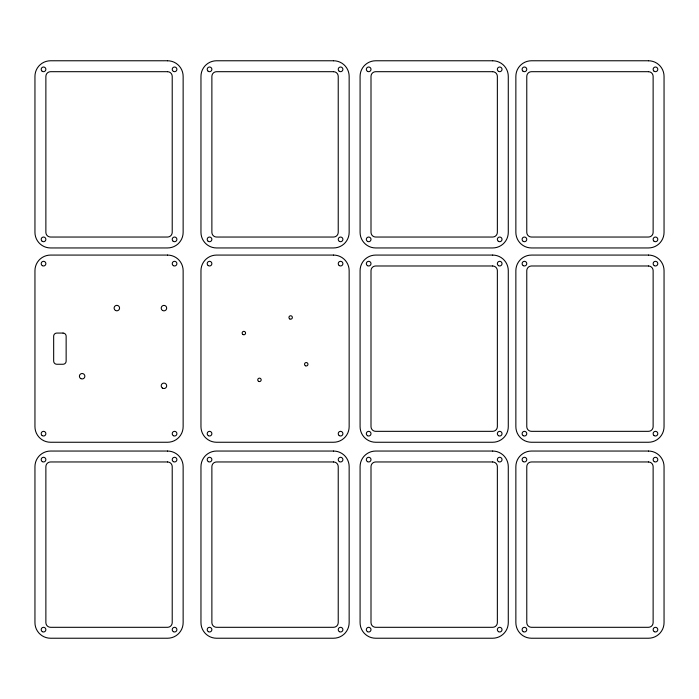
<?xml version="1.0" encoding="UTF-8"?>
<svg xmlns="http://www.w3.org/2000/svg" width="699" height="699" viewBox="0 0 699 699"><rect width="100%" height="100%" fill="white"/><g stroke="black" fill="none" stroke-linecap="round" stroke-linejoin="round"><path stroke-width="1.05" d="M167.542 60.769L50.546 60.769A15.596 15.596 0 0 0 34.95 76.366L34.95 232.356A15.596 15.596 0 0 0 50.546 247.953L167.542 247.953A15.596 15.596 0 0 0 183.138 232.356L183.138 76.366A15.596 15.596 0 0 0 167.542 60.769M333.545 60.769L216.559 60.769A15.596 15.596 0 0 0 200.963 76.366L200.963 232.356A15.596 15.596 0 0 0 216.559 247.953L333.545 247.953A15.596 15.596 0 0 0 349.151 232.356L349.151 76.366A15.596 15.596 0 0 0 333.554 60.769M492.673 60.769L375.686 60.769A15.596 15.596 0 0 0 360.081 76.366L360.081 232.356A15.596 15.596 0 0 0 375.686 247.953L492.673 247.953A15.596 15.596 0 0 0 508.278 232.356L508.278 76.366A15.596 15.596 0 0 0 492.673 60.769M648.445 60.769L531.458 60.769A15.596 15.596 0 0 0 515.862 76.366L515.862 232.356A15.596 15.596 0 0 0 531.458 247.953L648.445 247.953A15.596 15.596 0 0 0 664.05 232.356L664.05 76.366A15.596 15.596 0 0 0 648.454 60.769M167.542 71.691L50.546 71.691A4.683 4.683 0 0 0 45.872 76.366L45.872 232.356A4.683 4.683 0 0 0 50.555 237.04L167.542 237.04A4.683 4.683 0 0 0 172.216 232.356L172.216 76.366A4.683 4.683 0 0 0 167.542 71.691M333.545 71.691L216.559 71.691A4.683 4.683 0 0 0 211.876 76.366L211.876 232.356A4.683 4.683 0 0 0 216.559 237.04L333.545 237.04A4.683 4.683 0 0 0 338.229 232.356L338.229 76.366A4.683 4.683 0 0 0 333.545 71.691M492.673 71.691L375.686 71.691A4.683 4.683 0 0 0 371.003 76.366L371.003 232.356A4.683 4.683 0 0 0 375.686 237.04L492.673 237.04A4.683 4.683 0 0 0 497.356 232.356L497.356 76.366A4.683 4.683 0 0 0 492.673 71.691M648.445 71.691L531.458 71.691A4.683 4.683 0 0 0 526.775 76.366L526.775 232.356A4.683 4.683 0 0 0 531.458 237.04L648.445 237.04A4.683 4.683 0 0 0 653.128 232.356L653.128 76.366A4.683 4.683 0 0 0 648.445 71.691M167.542 255.074L50.546 255.074A15.596 15.596 0 0 0 34.95 270.67L34.95 426.652A15.596 15.596 0 0 0 50.546 442.257L167.542 442.257A15.596 15.596 0 0 0 183.138 426.652L183.138 270.67A15.596 15.596 0 0 0 167.542 255.074M333.545 255.074L216.559 255.074A15.596 15.596 0 0 0 200.963 270.67L200.963 426.652A15.596 15.596 0 0 0 216.559 442.257L333.545 442.257A15.596 15.596 0 0 0 349.151 426.652L349.151 270.67A15.596 15.596 0 0 0 333.545 255.074M492.673 255.074L375.686 255.074A15.596 15.596 0 0 0 360.081 270.67L360.081 426.652A15.596 15.596 0 0 0 375.686 442.257L492.673 442.257A15.596 15.596 0 0 0 508.278 426.652L508.278 270.67A15.596 15.596 0 0 0 492.673 255.074M648.445 255.074L531.458 255.074A15.596 15.596 0 0 0 515.862 270.67L515.862 426.652A15.596 15.596 0 0 0 531.458 442.257L648.445 442.257A15.596 15.596 0 0 0 664.05 426.652L664.05 270.67A15.596 15.596 0 0 0 648.454 255.074M492.673 265.987L375.686 265.987A4.683 4.683 0 0 0 371.003 270.67L371.003 426.652A4.683 4.683 0 0 0 375.686 431.335L492.673 431.335A4.683 4.683 0 0 0 497.356 426.652L497.356 270.67A4.683 4.683 0 0 0 492.673 265.987M648.445 265.987L531.458 265.987A4.683 4.683 0 0 0 526.775 270.67L526.775 426.652A4.683 4.683 0 0 0 531.458 431.335L648.445 431.335A4.683 4.683 0 0 0 653.128 426.652L653.128 270.67A4.683 4.683 0 0 0 648.445 265.987M63.024 333.065L56.785 333.065A3.119 3.119 0 0 0 53.666 336.184L53.674 361.138A3.119 3.119 0 0 0 56.785 364.258L63.024 364.258A3.119 3.119 0 0 0 66.143 361.138L66.143 336.184A3.119 3.119 0 0 0 63.024 333.065M167.542 451.047L50.546 451.047A15.596 15.596 0 0 0 34.95 466.644L34.95 622.634A15.596 15.596 0 0 0 50.546 638.231L167.542 638.231A15.596 15.596 0 0 0 183.138 622.634L183.138 466.644A15.596 15.596 0 0 0 167.542 451.047M333.545 451.047L216.559 451.047A15.596 15.596 0 0 0 200.963 466.644L200.963 622.634A15.596 15.596 0 0 0 216.559 638.231L333.545 638.231A15.596 15.596 0 0 0 349.151 622.634L349.151 466.644A15.596 15.596 0 0 0 333.554 451.047M492.673 451.047L375.686 451.047A15.596 15.596 0 0 0 360.081 466.644L360.081 622.634A15.596 15.596 0 0 0 375.686 638.231L492.673 638.231A15.596 15.596 0 0 0 508.278 622.634L508.278 466.644A15.596 15.596 0 0 0 492.673 451.047M648.445 451.047L531.458 451.047A15.596 15.596 0 0 0 515.862 466.644L515.862 622.634A15.596 15.596 0 0 0 531.458 638.231L648.445 638.231A15.596 15.596 0 0 0 664.05 622.634L664.05 466.644A15.596 15.596 0 0 0 648.454 451.047M167.542 461.96L50.546 461.96A4.683 4.683 0 0 0 45.872 466.644L45.872 622.634A4.683 4.683 0 0 0 50.546 627.309L167.542 627.309A4.683 4.683 0 0 0 172.216 622.634L172.216 466.644A4.683 4.683 0 0 0 167.542 461.96M333.545 461.96L216.559 461.96A4.683 4.683 0 0 0 211.876 466.644L211.876 622.634A4.683 4.683 0 0 0 216.559 627.309L333.545 627.309A4.683 4.683 0 0 0 338.229 622.634L338.229 466.644A4.683 4.683 0 0 0 333.545 461.96M492.673 461.96L375.686 461.96A4.683 4.683 0 0 0 371.003 466.644L371.003 622.634A4.683 4.683 0 0 0 375.686 627.309L492.673 627.309A4.683 4.683 0 0 0 497.356 622.634L497.356 466.644A4.683 4.683 0 0 0 492.673 461.96M648.445 461.96L531.458 461.96A4.683 4.683 0 0 0 526.775 466.644L526.775 622.634A4.683 4.683 0 0 0 531.458 627.309L648.445 627.309A4.683 4.683 0 0 0 653.128 622.634L653.128 466.644A4.683 4.683 0 0 0 648.445 461.96M339.399 241.4A2.342 2.342 0 0 0 342.903 239.373A2.342 2.342 0 0 0 339.399 237.345A2.342 2.342 0 0 0 339.399 241.4M208.188 241.286A2.342 2.342 0 0 0 211.867 239.582A2.342 2.342 0 0 0 208.555 237.249A2.342 2.342 0 0 0 208.188 241.286M339.225 71.263A2.342 2.342 0 0 0 342.894 69.559A2.342 2.342 0 0 0 339.583 67.226A2.342 2.342 0 0 0 339.225 71.263M208.188 71.263A2.342 2.342 0 0 0 211.867 69.559A2.342 2.342 0 0 0 208.555 67.226A2.342 2.342 0 0 0 208.188 71.263M42.185 71.263A2.342 2.342 0 0 0 45.863 69.559A2.342 2.342 0 0 0 42.543 67.226A2.342 2.342 0 0 0 42.185 71.263M173.387 71.377A2.342 2.342 0 0 0 176.899 69.35A2.342 2.342 0 0 0 173.387 67.322A2.342 2.342 0 0 0 173.387 71.377M42.185 241.286A2.342 2.342 0 0 0 45.863 239.582A2.342 2.342 0 0 0 42.543 237.249A2.342 2.342 0 0 0 42.185 241.286M173.212 241.286A2.342 2.342 0 0 0 176.891 239.582A2.342 2.342 0 0 0 173.57 237.249A2.342 2.342 0 0 0 173.212 241.286M242.868 334.463A1.713 1.713 0 0 0 245.567 333.222A1.713 1.713 0 0 0 243.138 331.509A1.713 1.713 0 0 0 242.868 334.463M289.797 318.954A1.713 1.713 0 0 0 292.365 317.468A1.713 1.713 0 0 0 289.797 315.983A1.713 1.713 0 0 0 289.797 318.954M305.393 365.743A1.713 1.713 0 0 0 307.971 364.258A1.713 1.713 0 0 0 305.393 362.772A1.713 1.713 0 0 0 305.393 365.743M258.595 381.348A1.713 1.713 0 0 0 261.173 379.863A1.713 1.713 0 0 0 258.595 378.377A1.713 1.713 0 0 0 258.595 381.348M208.188 265.559A2.342 2.342 0 0 0 211.867 263.864A2.342 2.342 0 0 0 208.555 261.531A2.342 2.342 0 0 0 208.188 265.559M339.225 435.591A2.342 2.342 0 0 0 342.894 433.887A2.342 2.342 0 0 0 339.583 431.554A2.342 2.342 0 0 0 339.225 435.591M339.225 265.559A2.342 2.342 0 0 0 342.894 263.864A2.342 2.342 0 0 0 339.583 261.531A2.342 2.342 0 0 0 339.225 265.559M208.372 435.704A2.342 2.342 0 0 0 211.876 433.677A2.342 2.342 0 0 0 208.372 431.65A2.342 2.342 0 0 0 208.372 435.704M115.475 310.443A2.726 2.726 0 0 0 119.573 308.084A2.726 2.726 0 0 0 115.475 305.716A2.726 2.726 0 0 0 115.475 310.443M162.579 310.487A2.726 2.726 0 0 0 166.677 308.119A2.726 2.726 0 0 0 162.579 305.76A2.726 2.726 0 0 0 162.579 310.487M173.387 435.704A2.342 2.342 0 0 0 176.899 433.677A2.342 2.342 0 0 0 173.387 431.65A2.342 2.342 0 0 0 173.387 435.704M162.378 388.05A2.726 2.726 0 0 0 166.668 386.066A2.726 2.726 0 0 0 162.797 383.34A2.726 2.726 0 0 0 162.378 388.05M80.769 378.596A2.726 2.726 0 0 0 84.859 376.228A2.726 2.726 0 0 0 80.769 373.869A2.726 2.726 0 0 0 80.769 378.596M42.185 435.591A2.342 2.342 0 0 0 45.863 433.887A2.342 2.342 0 0 0 42.543 431.554A2.342 2.342 0 0 0 42.185 435.591M42.359 265.672A2.342 2.342 0 0 0 45.872 263.654A2.342 2.342 0 0 0 42.359 261.627A2.342 2.342 0 0 0 42.359 265.672M173.387 265.672A2.342 2.342 0 0 0 176.899 263.654A2.342 2.342 0 0 0 173.387 261.627A2.342 2.342 0 0 0 173.387 265.672M208.372 461.655A2.342 2.342 0 0 0 211.876 459.627A2.342 2.342 0 0 0 208.372 457.6A2.342 2.342 0 0 0 208.372 461.655M339.399 461.655A2.342 2.342 0 0 0 342.903 459.627A2.342 2.342 0 0 0 339.399 457.6A2.342 2.342 0 0 0 339.399 461.655M208.372 631.678A2.342 2.342 0 0 0 211.876 629.65A2.342 2.342 0 0 0 208.372 627.623A2.342 2.342 0 0 0 208.372 631.678M339.399 631.678A2.342 2.342 0 0 0 342.903 629.65A2.342 2.342 0 0 0 339.399 627.623A2.342 2.342 0 0 0 339.399 631.678M42.359 461.655A2.342 2.342 0 0 0 45.872 459.627A2.342 2.342 0 0 0 42.359 457.6A2.342 2.342 0 0 0 42.359 461.655M173.387 461.655A2.342 2.342 0 0 0 176.899 459.627A2.342 2.342 0 0 0 173.387 457.6A2.342 2.342 0 0 0 173.387 461.655M42.359 631.678A2.342 2.342 0 0 0 45.872 629.65A2.342 2.342 0 0 0 42.359 627.623A2.342 2.342 0 0 0 42.359 631.678M173.387 631.678A2.342 2.342 0 0 0 176.899 629.65A2.342 2.342 0 0 0 173.387 627.623A2.342 2.342 0 0 0 173.387 631.678M523.271 461.655A2.342 2.342 0 0 0 526.775 459.627A2.342 2.342 0 0 0 523.271 457.6A2.342 2.342 0 0 0 523.271 461.655M654.299 461.655A2.342 2.342 0 0 0 657.803 459.627A2.342 2.342 0 0 0 654.299 457.6A2.342 2.342 0 0 0 654.299 461.655M523.271 631.678A2.342 2.342 0 0 0 526.775 629.65A2.342 2.342 0 0 0 523.271 627.623A2.342 2.342 0 0 0 523.271 631.678M654.299 631.678A2.342 2.342 0 0 0 657.803 629.65A2.342 2.342 0 0 0 654.299 627.623A2.342 2.342 0 0 0 654.299 631.678M523.271 265.672A2.342 2.342 0 0 0 526.775 263.654A2.342 2.342 0 0 0 523.271 261.627A2.342 2.342 0 0 0 523.271 265.672M654.299 265.672A2.342 2.342 0 0 0 657.803 263.654A2.342 2.342 0 0 0 654.299 261.627A2.342 2.342 0 0 0 654.299 265.672M523.271 435.704A2.342 2.342 0 0 0 526.775 433.677A2.342 2.342 0 0 0 523.271 431.65A2.342 2.342 0 0 0 523.271 435.704M654.115 435.591A2.342 2.342 0 0 0 657.794 433.887A2.342 2.342 0 0 0 654.482 431.554A2.342 2.342 0 0 0 654.115 435.591M523.088 71.263A2.342 2.342 0 0 0 526.766 69.559A2.342 2.342 0 0 0 523.455 67.226A2.342 2.342 0 0 0 523.088 71.263M654.115 71.263A2.342 2.342 0 0 0 657.794 69.559A2.342 2.342 0 0 0 654.482 67.226A2.342 2.342 0 0 0 654.115 71.263M523.271 241.4A2.342 2.342 0 0 0 526.775 239.373A2.342 2.342 0 0 0 523.271 237.345A2.342 2.342 0 0 0 523.271 241.4M654.115 241.286A2.342 2.342 0 0 0 657.794 239.582A2.342 2.342 0 0 0 654.482 237.249A2.342 2.342 0 0 0 654.115 241.286M367.491 461.655A2.342 2.342 0 0 0 371.003 459.627A2.342 2.342 0 0 0 367.491 457.6A2.342 2.342 0 0 0 367.491 461.655M498.518 461.655A2.342 2.342 0 0 0 502.031 459.627A2.342 2.342 0 0 0 498.518 457.6A2.342 2.342 0 0 0 498.518 461.655M367.491 631.678A2.342 2.342 0 0 0 371.003 629.65A2.342 2.342 0 0 0 367.491 627.623A2.342 2.342 0 0 0 367.491 631.678M498.518 631.678A2.342 2.342 0 0 0 502.031 629.65A2.342 2.342 0 0 0 498.518 627.623A2.342 2.342 0 0 0 498.518 631.678M498.518 435.704A2.342 2.342 0 0 0 502.031 433.677A2.342 2.342 0 0 0 498.518 431.65A2.342 2.342 0 0 0 498.518 435.704M367.491 435.704A2.342 2.342 0 0 0 371.003 433.677A2.342 2.342 0 0 0 367.491 431.65A2.342 2.342 0 0 0 367.491 435.704M498.518 265.672A2.342 2.342 0 0 0 502.031 263.654A2.342 2.342 0 0 0 498.518 261.627A2.342 2.342 0 0 0 498.518 265.672M367.491 265.672A2.342 2.342 0 0 0 371.003 263.654A2.342 2.342 0 0 0 367.491 261.627A2.342 2.342 0 0 0 367.491 265.672M367.491 71.377A2.342 2.342 0 0 0 371.003 69.35A2.342 2.342 0 0 0 367.491 67.322A2.342 2.342 0 0 0 367.491 71.377M498.518 71.377A2.342 2.342 0 0 0 502.031 69.35A2.342 2.342 0 0 0 498.518 67.322A2.342 2.342 0 0 0 498.518 71.377M367.491 241.4A2.342 2.342 0 0 0 371.003 239.373A2.342 2.342 0 0 0 367.491 237.345A2.342 2.342 0 0 0 367.491 241.4M498.343 241.286A2.342 2.342 0 0 0 502.022 239.582A2.342 2.342 0 0 0 498.71 237.249A2.342 2.342 0 0 0 498.343 241.286"/></g></svg>
